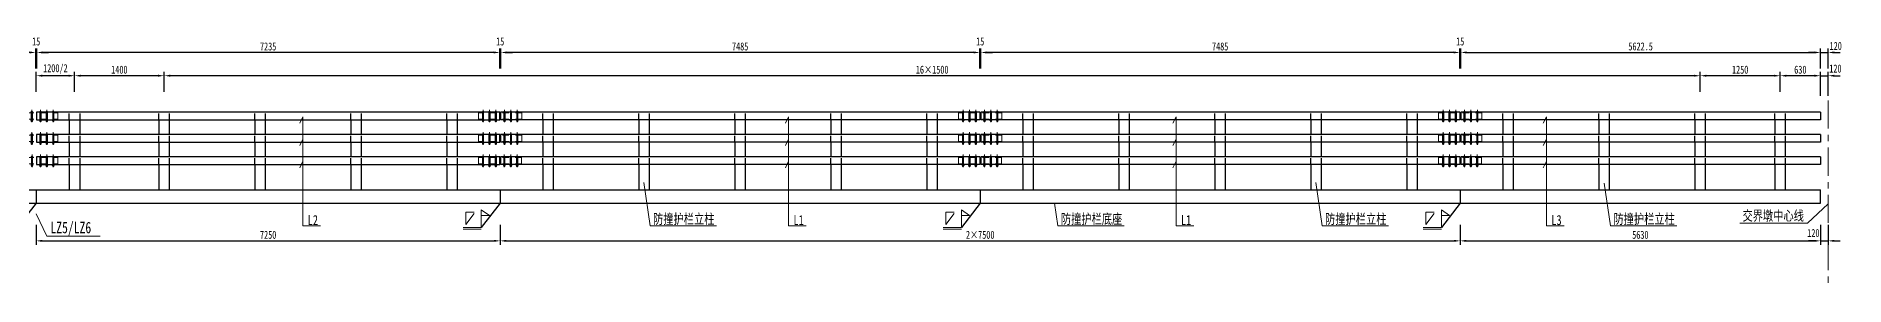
# Model space of a CAD drawing. Extents: x -904 to 1573, y -1003 to 20.
# Drawn here: x -727.24 to -698.98, y -803.05 to -799.15 of the extents above; entities that cross this region are included whole.
import ezdxf

# ---------------------------------------------------------------- set-up
doc = ezdxf.new("R2010")
doc.units = 0
doc.header["$LTSCALE"] = 5
for name, pattern in [('CENTER', [2, 1.25, -0.25, 0.25, -0.25]), ('CENTERX2', [4, 2.5, -0.5, 0.5, -0.5]), ('DASHED', [0.75, 0.5, -0.25]), ('DASHED2', [0.375, 0.25, -0.125])]:
    doc.linetypes.add(name, pattern=pattern)
doc.layers.get('0').update_dxf_attribs({"linetype": 'CONTINUOUS', "lineweight": 15})
doc.layers.get('DEFPOINTS').update_dxf_attribs({"color": 8, "linetype": 'CONTINUOUS'})
for name, color, linetype, lineweight in [('dashed', 4, 'DASHED2', 5), ('中心线', 2, 'CENTERX2', 13), ('尺寸及阴影线', 4, 'CONTINUOUS', 15), ('构造轮廓线', 3, 'CONTINUOUS', 25), ('标注', 4, 'CONTINUOUS', 15), ('点划线', 4, 'CENTER', 15), ('细实线', 7, 'CONTINUOUS', 15)]:
    doc.layers.add(name, color=color, linetype=linetype, lineweight=lineweight)
doc.styles.get("Standard").update_dxf_attribs({"font": '仿宋_GB2312.ttf', "width": 0.75})
doc.dimstyles.new('MSteel_1.0_1.0', dxfattribs={"dimtxt": 3, "dimasz": 1.2, "dimexe": 1, "dimexo": 1, "dimgap": 1, "dimtad": 3, "dimtoh": 1, "dimdec": 0, "dimzin": 0, "dimdsep": 46, "dimtxsty": 'Standard', "dimblk": 'ARCHTICK', "dimcen": 0.09, "dimclrd": 3, "dimclre": 3, "dimadec": 4, "dimazin": 0, "dimtfac": 1, "dimtdec": 0, "dimtofl": 0, "dimtmove": 0, "dimatfit": 3, "dimfxl": 1, "dimtolj": 1, "dimtzin": 0, "dimarcsym": 0})
doc.dimstyles.get("Standard").update_dxf_attribs({"dimscale": 0, "dimtxt": 2, "dimasz": 1.5, "dimexe": 1, "dimexo": 1, "dimgap": 0.5, "dimtad": 1, "dimdec": 1, "dimlfac": 100, "dimdsep": 46, "dimtxsty": 'Standard', "dimcen": 0, "dimclrd": 256, "dimclre": 256, "dimclrt": 256, "dimadec": 3, "dimazin": 2, "dimtfac": 1, "dimtdec": 1, "dimtmove": 2, "dimatfit": 3, "dimfxl": 3, "dimfxlon": 1, "dimtolj": 1, "dimtzin": 0, "dimarcsym": 0})

# ---------------------------------------------------------------- blocks, each defined once
blk = doc.blocks.new('横梁连接')
at = {"layer": 'dashed', "ltscale": 0.04}
for p, q in [((-900.238, -658.086), (-899.563, -658.086)), ((-900.238, -658.086), (-900.238, -658.186)), ((-899.563, -658.086), (-899.563, -658.186)), ((-900.238, -658.186), (-899.563, -658.186)), ((-900.238, -658.436), (-899.563, -658.436)), ((-900.238, -658.436), (-900.238, -658.536)), ((-899.563, -658.436), (-899.563, -658.536)), ((-900.238, -658.536), (-899.563, -658.536)), ((-900.235, -658.786), (-899.563, -658.786)), ((-900.235, -658.786), (-900.235, -658.886)), ((-900.235, -658.886), (-899.563, -658.886)), ((-899.563, -658.786), (-899.563, -658.886))]:
    blk.add_line(p, q, dxfattribs=at)
at = {"layer": 'dashed'}
for p, q in [((-900.153, -658.076), (-900.183, -658.076)), ((-900.177, -658.076), (-900.177, -658.225)), ((-900.159, -658.076), (-900.159, -658.225)), ((-900.053, -658.076), (-900.083, -658.076)), ((-900.077, -658.076), (-900.077, -658.225)), ((-900.059, -658.076), (-900.059, -658.225)), ((-899.953, -658.076), (-899.983, -658.076)), ((-899.977, -658.076), (-899.977, -658.225)), ((-899.959, -658.076), (-899.959, -658.225)), ((-899.848, -658.076), (-899.818, -658.076)), ((-899.842, -658.076), (-899.842, -658.225)), ((-899.824, -658.076), (-899.824, -658.225)), ((-899.748, -658.076), (-899.718, -658.076)), ((-899.742, -658.076), (-899.742, -658.225)), ((-899.724, -658.076), (-899.724, -658.225)), ((-899.648, -658.076), (-899.618, -658.076)), ((-899.642, -658.076), (-899.642, -658.225)), ((-899.624, -658.076), (-899.624, -658.225)), ((-900.153, -658.196), (-900.183, -658.196)), ((-900.183, -658.196), (-900.183, -658.208)), ((-900.183, -658.208), (-900.153, -658.208)), ((-900.153, -658.426), (-900.183, -658.426)), ((-900.177, -658.196), (-900.177, -658.208)), ((-900.177, -658.208), (-900.177, -658.225)), ((-900.159, -658.225), (-900.177, -658.225)), ((-900.177, -658.426), (-900.177, -658.575)), ((-900.159, -658.196), (-900.159, -658.208)), ((-900.159, -658.208), (-900.159, -658.225)), ((-900.159, -658.426), (-900.159, -658.575)), ((-900.153, -658.196), (-900.153, -658.208)), ((-900.053, -658.196), (-900.083, -658.196)), ((-900.083, -658.196), (-900.083, -658.208)), ((-900.083, -658.208), (-900.053, -658.208)), ((-900.053, -658.426), (-900.083, -658.426)), ((-900.077, -658.196), (-900.077, -658.208)), ((-900.077, -658.208), (-900.077, -658.225)), ((-900.059, -658.225), (-900.077, -658.225)), ((-900.077, -658.426), (-900.077, -658.575)), ((-900.059, -658.196), (-900.059, -658.208)), ((-900.059, -658.208), (-900.059, -658.225)), ((-900.059, -658.426), (-900.059, -658.575)), ((-900.053, -658.196), (-900.053, -658.208)), ((-899.953, -658.196), (-899.983, -658.196)), ((-899.983, -658.196), (-899.983, -658.208)), ((-899.983, -658.208), (-899.953, -658.208)), ((-899.953, -658.426), (-899.983, -658.426)), ((-899.977, -658.196), (-899.977, -658.208)), ((-899.977, -658.208), (-899.977, -658.225)), ((-899.959, -658.225), (-899.977, -658.225)), ((-899.977, -658.426), (-899.977, -658.575)), ((-899.959, -658.196), (-899.959, -658.208)), ((-899.959, -658.208), (-899.959, -658.225)), ((-899.959, -658.426), (-899.959, -658.575)), ((-899.953, -658.196), (-899.953, -658.208)), ((-899.848, -658.196), (-899.818, -658.196)), ((-899.848, -658.196), (-899.848, -658.208)), ((-899.818, -658.208), (-899.848, -658.208)), ((-899.848, -658.426), (-899.818, -658.426)), ((-899.842, -658.196), (-899.842, -658.208)), ((-899.842, -658.208), (-899.842, -658.225)), ((-899.842, -658.225), (-899.824, -658.225)), ((-899.842, -658.426), (-899.842, -658.575)), ((-899.824, -658.196), (-899.824, -658.208)), ((-899.824, -658.208), (-899.824, -658.225)), ((-899.824, -658.426), (-899.824, -658.575)), ((-899.818, -658.196), (-899.818, -658.208)), ((-899.748, -658.196), (-899.718, -658.196)), ((-899.748, -658.196), (-899.748, -658.208)), ((-899.718, -658.208), (-899.748, -658.208)), ((-899.748, -658.426), (-899.718, -658.426)), ((-899.742, -658.196), (-899.742, -658.208)), ((-899.742, -658.208), (-899.742, -658.225)), ((-899.742, -658.225), (-899.724, -658.225)), ((-899.742, -658.426), (-899.742, -658.575)), ((-899.724, -658.196), (-899.724, -658.208)), ((-899.724, -658.208), (-899.724, -658.225)), ((-899.724, -658.426), (-899.724, -658.575)), ((-899.718, -658.196), (-899.718, -658.208)), ((-899.648, -658.196), (-899.618, -658.196)), ((-899.648, -658.196), (-899.648, -658.208)), ((-899.618, -658.208), (-899.648, -658.208)), ((-899.648, -658.426), (-899.618, -658.426)), ((-899.642, -658.196), (-899.642, -658.208)), ((-899.642, -658.208), (-899.642, -658.225)), ((-899.642, -658.225), (-899.624, -658.225)), ((-899.642, -658.426), (-899.642, -658.575)), ((-899.624, -658.196), (-899.624, -658.208)), ((-899.624, -658.208), (-899.624, -658.225)), ((-899.624, -658.426), (-899.624, -658.575)), ((-899.618, -658.196), (-899.618, -658.208)), ((-900.153, -658.546), (-900.183, -658.546)), ((-900.183, -658.546), (-900.183, -658.558)), ((-900.183, -658.558), (-900.153, -658.558)), ((-900.177, -658.546), (-900.177, -658.558)), ((-900.177, -658.558), (-900.177, -658.575)), ((-900.159, -658.575), (-900.177, -658.575)), ((-900.159, -658.546), (-900.159, -658.558)), ((-900.159, -658.558), (-900.159, -658.575)), ((-900.153, -658.546), (-900.153, -658.558)), ((-900.053, -658.546), (-900.083, -658.546)), ((-900.083, -658.546), (-900.083, -658.558)), ((-900.083, -658.558), (-900.053, -658.558)), ((-900.077, -658.546), (-900.077, -658.558)), ((-900.077, -658.558), (-900.077, -658.575)), ((-900.059, -658.575), (-900.077, -658.575)), ((-900.059, -658.546), (-900.059, -658.558)), ((-900.059, -658.558), (-900.059, -658.575)), ((-900.053, -658.546), (-900.053, -658.558)), ((-899.953, -658.546), (-899.983, -658.546)), ((-899.983, -658.546), (-899.983, -658.558)), ((-899.983, -658.558), (-899.953, -658.558)), ((-899.977, -658.546), (-899.977, -658.558)), ((-899.977, -658.558), (-899.977, -658.575)), ((-899.959, -658.575), (-899.977, -658.575)), ((-899.959, -658.546), (-899.959, -658.558)), ((-899.959, -658.558), (-899.959, -658.575)), ((-899.953, -658.546), (-899.953, -658.558)), ((-899.848, -658.546), (-899.818, -658.546)), ((-899.848, -658.546), (-899.848, -658.558)), ((-899.818, -658.558), (-899.848, -658.558)), ((-899.842, -658.546), (-899.842, -658.558)), ((-899.842, -658.558), (-899.842, -658.575)), ((-899.842, -658.575), (-899.824, -658.575)), ((-899.824, -658.546), (-899.824, -658.558)), ((-899.824, -658.558), (-899.824, -658.575)), ((-899.818, -658.546), (-899.818, -658.558)), ((-899.748, -658.546), (-899.718, -658.546)), ((-899.748, -658.546), (-899.748, -658.558)), ((-899.718, -658.558), (-899.748, -658.558)), ((-899.742, -658.546), (-899.742, -658.558)), ((-899.742, -658.558), (-899.742, -658.575)), ((-899.742, -658.575), (-899.724, -658.575)), ((-899.724, -658.546), (-899.724, -658.558)), ((-899.724, -658.558), (-899.724, -658.575)), ((-899.718, -658.546), (-899.718, -658.558)), ((-899.648, -658.546), (-899.618, -658.546)), ((-899.648, -658.546), (-899.648, -658.558)), ((-899.618, -658.558), (-899.648, -658.558)), ((-899.642, -658.546), (-899.642, -658.558)), ((-899.642, -658.558), (-899.642, -658.575)), ((-899.642, -658.575), (-899.624, -658.575)), ((-899.624, -658.546), (-899.624, -658.558)), ((-899.624, -658.558), (-899.624, -658.575)), ((-899.618, -658.546), (-899.618, -658.558)), ((-900.15, -658.776), (-900.18, -658.776)), ((-900.15, -658.896), (-900.18, -658.896)), ((-900.18, -658.896), (-900.18, -658.908)), ((-900.18, -658.908), (-900.15, -658.908)), ((-900.175, -658.776), (-900.175, -658.925)), ((-900.175, -658.896), (-900.175, -658.908)), ((-900.175, -658.908), (-900.175, -658.925)), ((-900.157, -658.925), (-900.175, -658.925)), ((-900.157, -658.776), (-900.157, -658.925)), ((-900.157, -658.896), (-900.157, -658.908)), ((-900.157, -658.908), (-900.157, -658.925)), ((-900.15, -658.896), (-900.15, -658.908)), ((-900.05, -658.776), (-900.08, -658.776)), ((-900.05, -658.896), (-900.08, -658.896)), ((-900.08, -658.896), (-900.08, -658.908)), ((-900.08, -658.908), (-900.05, -658.908)), ((-900.075, -658.776), (-900.075, -658.925)), ((-900.075, -658.896), (-900.075, -658.908)), ((-900.075, -658.908), (-900.075, -658.925)), ((-900.057, -658.925), (-900.075, -658.925)), ((-900.057, -658.776), (-900.057, -658.925)), ((-900.057, -658.896), (-900.057, -658.908)), ((-900.057, -658.908), (-900.057, -658.925)), ((-900.05, -658.896), (-900.05, -658.908)), ((-899.95, -658.776), (-899.98, -658.776)), ((-899.95, -658.896), (-899.98, -658.896)), ((-899.98, -658.896), (-899.98, -658.908)), ((-899.98, -658.908), (-899.95, -658.908)), ((-899.975, -658.776), (-899.975, -658.925)), ((-899.975, -658.896), (-899.975, -658.908)), ((-899.975, -658.908), (-899.975, -658.925)), ((-899.957, -658.925), (-899.975, -658.925)), ((-899.957, -658.776), (-899.957, -658.925)), ((-899.957, -658.896), (-899.957, -658.908)), ((-899.957, -658.908), (-899.957, -658.925)), ((-899.95, -658.896), (-899.95, -658.908)), ((-899.848, -658.776), (-899.818, -658.776)), ((-899.848, -658.896), (-899.818, -658.896)), ((-899.848, -658.896), (-899.848, -658.908)), ((-899.818, -658.908), (-899.848, -658.908)), ((-899.842, -658.776), (-899.842, -658.925)), ((-899.842, -658.896), (-899.842, -658.908)), ((-899.842, -658.908), (-899.842, -658.925)), ((-899.842, -658.925), (-899.824, -658.925)), ((-899.824, -658.776), (-899.824, -658.925)), ((-899.824, -658.896), (-899.824, -658.908)), ((-899.824, -658.908), (-899.824, -658.925)), ((-899.818, -658.896), (-899.818, -658.908)), ((-899.748, -658.776), (-899.718, -658.776)), ((-899.748, -658.896), (-899.718, -658.896)), ((-899.748, -658.896), (-899.748, -658.908)), ((-899.718, -658.908), (-899.748, -658.908)), ((-899.742, -658.776), (-899.742, -658.925)), ((-899.742, -658.896), (-899.742, -658.908)), ((-899.742, -658.908), (-899.742, -658.925)), ((-899.742, -658.925), (-899.724, -658.925)), ((-899.724, -658.776), (-899.724, -658.925)), ((-899.724, -658.896), (-899.724, -658.908)), ((-899.724, -658.908), (-899.724, -658.925)), ((-899.718, -658.896), (-899.718, -658.908)), ((-899.648, -658.776), (-899.618, -658.776)), ((-899.648, -658.896), (-899.618, -658.896)), ((-899.648, -658.896), (-899.648, -658.908)), ((-899.618, -658.908), (-899.648, -658.908)), ((-899.642, -658.776), (-899.642, -658.925)), ((-899.642, -658.896), (-899.642, -658.908)), ((-899.642, -658.908), (-899.642, -658.925)), ((-899.642, -658.925), (-899.624, -658.925)), ((-899.624, -658.776), (-899.624, -658.925)), ((-899.624, -658.896), (-899.624, -658.908)), ((-899.624, -658.908), (-899.624, -658.925)), ((-899.618, -658.896), (-899.618, -658.908))]:
    blk.add_line(p, q, dxfattribs=at)
for centre in [(-900.168, -658.081), (-900.068, -658.081), (-899.968, -658.081), (-899.833, -658.081), (-899.733, -658.081), (-899.633, -658.081), (-900.168, -658.431), (-900.068, -658.431), (-899.968, -658.431), (-899.833, -658.431), (-899.733, -658.431), (-899.633, -658.431), (-900.165, -658.781), (-900.065, -658.781), (-899.965, -658.781), (-899.833, -658.781), (-899.733, -658.781), (-899.633, -658.781)]:
    blk.add_arc(centre, 0.0156, 16.8591, 163.1409, dxfattribs=at)
at = {"layer": '中心线', "ltscale": 40}
for p, q in [((-900.168, -658.04), (-900.168, -658.236)), ((-900.068, -658.04), (-900.068, -658.236)), ((-899.968, -658.04), (-899.968, -658.236)), ((-899.833, -658.04), (-899.833, -658.236)), ((-899.733, -658.04), (-899.733, -658.236)), ((-899.633, -658.04), (-899.633, -658.236)), ((-900.168, -658.39), (-900.168, -658.586)), ((-900.068, -658.39), (-900.068, -658.586)), ((-899.968, -658.39), (-899.968, -658.586)), ((-899.833, -658.39), (-899.833, -658.586)), ((-899.733, -658.39), (-899.733, -658.586)), ((-899.633, -658.39), (-899.633, -658.586)), ((-900.165, -658.74), (-900.165, -658.936)), ((-900.065, -658.74), (-900.065, -658.936)), ((-899.965, -658.74), (-899.965, -658.936)), ((-899.833, -658.74), (-899.833, -658.936)), ((-899.733, -658.74), (-899.733, -658.936)), ((-899.633, -658.74), (-899.633, -658.936))]:
    blk.add_line(p, q, dxfattribs=at)
blk = doc.blocks.new('*D81')
at = {"layer": 'DEFPOINTS', "color": 0, "transparency": 16777216}
for p in [(-727.23, -799.407), (-727.245, -800.338), (-727.23, -800.338)]:
    blk.add_point(p, dxfattribs=at)
at = {"layer": '尺寸及阴影线', "lineweight": -2, "transparency": 16777216}
for p, q in [((-727.339, -799.407), (-727.433, -799.407)), ((-727.245, -799.657), (-727.245, -799.344)), ((-727.245, -799.407), (-727.23, -799.407)), ((-727.23, -799.657), (-727.23, -799.344)), ((-727.136, -799.407), (-727.043, -799.407))]:
    blk.add_line(p, q, dxfattribs=at)
at = {"layer": '尺寸及阴影线', "transparency": 16777216}
for points in [[(-727.339, -799.391), (-727.339, -799.422), (-727.245, -799.407)], [(-727.136, -799.391), (-727.136, -799.422), (-727.23, -799.407)]]:
    blk.add_solid(points, dxfattribs=at)
at = {"layer": '尺寸及阴影线', "transparency": 16777216, "insert": (-727.238, -799.235), "char_height": 0.125, "attachment_point": 5}
blk.add_mtext('\\A1;15', dxfattribs=at)
blk = doc.blocks.new('jujhtkuki')
at = {"layer": '构造轮廓线', "linetype": 'DASHED', "ltscale": 0.01}
for p, q in [((-909.516, -658.064), (-909.516, -657.944)), ((-909.346, -658.064), (-909.346, -657.944)), ((-909.516, -658.414), (-909.516, -658.294)), ((-909.346, -658.414), (-909.346, -658.294)), ((-909.516, -658.764), (-909.516, -658.644)), ((-909.346, -658.764), (-909.346, -658.644))]:
    blk.add_line(p, q, dxfattribs=at)
at = {"layer": '构造轮廓线'}
for points in [[(-909.516, -657.944), (-909.346, -657.944)], [(-909.516, -658.294), (-909.516, -658.064)], [(-909.346, -658.064), (-909.346, -658.294)], [(-909.516, -658.644), (-909.516, -658.414)], [(-909.346, -658.414), (-909.346, -658.644)], [(-909.346, -658.764), (-909.346, -659.157), (-909.516, -659.157), (-909.516, -658.764)]]:
    blk.add_lwpolyline(points, dxfattribs=at)
blk = doc.blocks.new('L3 5.6225')
at = {"layer": '构造轮廓线'}
for p, q in [((-5.3725, 0.06), (0.25, 0.06)), ((-5.3725, 0.06), (-5.3725, -0.06)), ((0.25, 0.06), (0.25, -0.06)), ((-5.3725, -0.06), (0.25, -0.06))]:
    blk.add_line(p, q, dxfattribs=at)
blk = doc.blocks.new('HL7')
at = {"layer": '构造轮廓线'}
for p, q in [((-899.9, -658.776), (-892.415, -658.776)), ((-899.9, -658.776), (-899.9, -658.896)), ((-899.9, -658.896), (-892.415, -658.896)), ((-892.415, -658.776), (-892.415, -658.896))]:
    blk.add_line(p, q, dxfattribs=at)
blk = doc.blocks.new('L1 7.485')
at = {"layer": '标注', "color": 0}
blk.add_blockref('HL7', (899.9, 658.836), dxfattribs=at)
blk = doc.blocks.new('*D88')
at = {"layer": 'DEFPOINTS', "color": 0, "transparency": 16777216}
for p in [(-699.238, -799.77), (-699.358, -800.338), (-699.238, -800.338)]:
    blk.add_point(p, dxfattribs=at)
at = {"layer": '尺寸及阴影线', "lineweight": -2, "transparency": 16777216}
for p, q in [((-699.358, -800.082), (-699.358, -799.707)), ((-699.238, -800.082), (-699.238, -799.707)), ((-699.452, -799.77), (-699.545, -799.77)), ((-699.358, -799.77), (-699.238, -799.77)), ((-699.144, -799.77), (-699.05, -799.77))]:
    blk.add_line(p, q, dxfattribs=at)
at = {"layer": '尺寸及阴影线', "transparency": 16777216}
for points in [[(-699.452, -799.754), (-699.452, -799.785), (-699.358, -799.77)], [(-699.144, -799.754), (-699.144, -799.785), (-699.238, -799.77)]]:
    blk.add_solid(points, dxfattribs=at)
at = {"layer": '尺寸及阴影线', "transparency": 16777216, "insert": (-699.125, -799.659), "char_height": 0.125, "attachment_point": 5}
blk.add_mtext('\\A1;120', dxfattribs=at)
blk = doc.blocks.new('*D93')
at = {"layer": 'DEFPOINTS', "color": 0, "transparency": 16777216}
for p in [(-699.988, -799.77), (-699.988, -800.338), (-699.358, -800.338)]:
    blk.add_point(p, dxfattribs=at)
at = {"layer": '尺寸及阴影线', "lineweight": -2, "transparency": 16777216}
for p, q in [((-699.988, -800.02), (-699.988, -799.707)), ((-699.358, -800.02), (-699.358, -799.707)), ((-699.452, -799.77), (-699.894, -799.77))]:
    blk.add_line(p, q, dxfattribs=at)
at = {"layer": '尺寸及阴影线', "transparency": 16777216}
for points in [[(-699.894, -799.754), (-699.894, -799.785), (-699.988, -799.77)], [(-699.452, -799.754), (-699.452, -799.785), (-699.358, -799.77)]]:
    blk.add_solid(points, dxfattribs=at)
at = {"layer": '尺寸及阴影线', "transparency": 16777216, "insert": (-699.673, -799.676), "char_height": 0.125, "attachment_point": 5}
blk.add_mtext('\\A1;630', dxfattribs=at)
blk = doc.blocks.new('*D94')
at = {"layer": 'DEFPOINTS', "color": 0, "transparency": 16777216}
for p in [(-725.238, -799.77), (-725.238, -800.338), (-701.238, -800.338)]:
    blk.add_point(p, dxfattribs=at)
at = {"layer": '尺寸及阴影线', "lineweight": -2, "transparency": 16777216}
for p, q in [((-725.238, -800.02), (-725.238, -799.707)), ((-701.238, -800.02), (-701.238, -799.707)), ((-701.332, -799.77), (-725.144, -799.77))]:
    blk.add_line(p, q, dxfattribs=at)
at = {"layer": '尺寸及阴影线', "transparency": 16777216}
for points in [[(-725.144, -799.754), (-725.144, -799.785), (-725.238, -799.77)], [(-701.332, -799.754), (-701.332, -799.785), (-701.238, -799.77)]]:
    blk.add_solid(points, dxfattribs=at)
at = {"layer": '尺寸及阴影线', "transparency": 16777216, "insert": (-713.238, -799.676), "char_height": 0.125, "attachment_point": 5}
blk.add_mtext('\\A1;16×1500', dxfattribs=at)
blk = doc.blocks.new('*D95')
at = {"layer": 'DEFPOINTS', "color": 0, "transparency": 16777216}
for p in [(-726.638, -799.77), (-726.638, -800.338), (-725.238, -800.338)]:
    blk.add_point(p, dxfattribs=at)
at = {"layer": '尺寸及阴影线', "lineweight": -2, "transparency": 16777216}
for p, q in [((-726.638, -800.02), (-726.638, -799.707)), ((-725.238, -800.02), (-725.238, -799.707)), ((-725.332, -799.77), (-726.544, -799.77))]:
    blk.add_line(p, q, dxfattribs=at)
at = {"layer": '尺寸及阴影线', "transparency": 16777216}
for points in [[(-726.544, -799.754), (-726.544, -799.785), (-726.638, -799.77)], [(-725.332, -799.754), (-725.332, -799.785), (-725.238, -799.77)]]:
    blk.add_solid(points, dxfattribs=at)
at = {"layer": '尺寸及阴影线', "transparency": 16777216, "insert": (-725.938, -799.676), "char_height": 0.125, "attachment_point": 5}
blk.add_mtext('\\A1;1400', dxfattribs=at)
blk = doc.blocks.new('*D89')
at = {"layer": 'DEFPOINTS', "color": 0, "transparency": 16777216}
for p in [(-727.238, -799.77), (-727.238, -800.338), (-726.638, -800.338)]:
    blk.add_point(p, dxfattribs=at)
at = {"layer": '尺寸及阴影线', "lineweight": -2, "transparency": 16777216}
for p, q in [((-727.238, -800.02), (-727.238, -799.707)), ((-726.638, -800.02), (-726.638, -799.707)), ((-726.732, -799.77), (-727.144, -799.77))]:
    blk.add_line(p, q, dxfattribs=at)
at = {"layer": '尺寸及阴影线', "transparency": 16777216}
for points in [[(-727.144, -799.754), (-727.144, -799.785), (-727.238, -799.77)], [(-726.732, -799.754), (-726.732, -799.785), (-726.638, -799.77)]]:
    blk.add_solid(points, dxfattribs=at)
at = {"layer": '尺寸及阴影线', "transparency": 16777216, "insert": (-726.938, -799.667), "char_height": 0.125, "attachment_point": 5}
blk.add_mtext('\\A1;1200/2', dxfattribs=at)
blk = doc.blocks.new('*D90')
at = {"layer": 'DEFPOINTS', "color": 0, "transparency": 16777216}
for p in [(-712.48, -799.407), (-712.48, -800.338), (-704.995, -800.338)]:
    blk.add_point(p, dxfattribs=at)
at = {"layer": '尺寸及阴影线', "lineweight": -2, "transparency": 16777216}
for p, q in [((-712.48, -799.657), (-712.48, -799.344)), ((-705.089, -799.407), (-712.386, -799.407)), ((-704.995, -799.657), (-704.995, -799.344))]:
    blk.add_line(p, q, dxfattribs=at)
at = {"layer": '尺寸及阴影线', "transparency": 16777216}
for points in [[(-712.386, -799.391), (-712.386, -799.422), (-712.48, -799.407)], [(-705.089, -799.391), (-705.089, -799.422), (-704.995, -799.407)]]:
    blk.add_solid(points, dxfattribs=at)
at = {"layer": '尺寸及阴影线', "transparency": 16777216, "insert": (-708.738, -799.313), "char_height": 0.125, "attachment_point": 5}
blk.add_mtext('\\A1;7485', dxfattribs=at)
blk = doc.blocks.new('*D96')
at = {"layer": 'DEFPOINTS', "color": 0, "transparency": 16777216}
for p in [(-712.495, -799.407), (-712.495, -800.338), (-712.48, -800.338)]:
    blk.add_point(p, dxfattribs=at)
at = {"layer": '尺寸及阴影线', "lineweight": -2, "transparency": 16777216}
for p, q in [((-712.589, -799.407), (-712.683, -799.407)), ((-712.495, -799.657), (-712.495, -799.344)), ((-712.48, -799.407), (-712.495, -799.407)), ((-712.48, -799.657), (-712.48, -799.344)), ((-712.386, -799.407), (-712.293, -799.407))]:
    blk.add_line(p, q, dxfattribs=at)
at = {"layer": '尺寸及阴影线', "transparency": 16777216}
for points in [[(-712.589, -799.391), (-712.589, -799.422), (-712.495, -799.407)], [(-712.386, -799.391), (-712.386, -799.422), (-712.48, -799.407)]]:
    blk.add_solid(points, dxfattribs=at)
at = {"layer": '尺寸及阴影线', "transparency": 16777216, "insert": (-712.488, -799.235), "char_height": 0.125, "attachment_point": 5}
blk.add_mtext('\\A1;15', dxfattribs=at)
blk = doc.blocks.new('*D91')
at = {"layer": 'DEFPOINTS', "color": 0, "transparency": 16777216}
for p in [(-719.98, -799.407), (-719.98, -800.338), (-712.495, -800.338)]:
    blk.add_point(p, dxfattribs=at)
at = {"layer": '尺寸及阴影线', "lineweight": -2, "transparency": 16777216}
for p, q in [((-719.98, -799.657), (-719.98, -799.344)), ((-712.589, -799.407), (-719.886, -799.407)), ((-712.495, -799.657), (-712.495, -799.344))]:
    blk.add_line(p, q, dxfattribs=at)
at = {"layer": '尺寸及阴影线', "transparency": 16777216}
for points in [[(-719.886, -799.391), (-719.886, -799.422), (-719.98, -799.407)], [(-712.589, -799.391), (-712.589, -799.422), (-712.495, -799.407)]]:
    blk.add_solid(points, dxfattribs=at)
at = {"layer": '尺寸及阴影线', "transparency": 16777216, "insert": (-716.238, -799.313), "char_height": 0.125, "attachment_point": 5}
blk.add_mtext('\\A1;7485', dxfattribs=at)
blk = doc.blocks.new('*D92')
at = {"layer": 'DEFPOINTS', "color": 0, "transparency": 16777216}
for p in [(-719.995, -799.407), (-719.995, -800.338), (-719.98, -800.338)]:
    blk.add_point(p, dxfattribs=at)
at = {"layer": '尺寸及阴影线', "lineweight": -2, "transparency": 16777216}
for p, q in [((-720.089, -799.407), (-720.183, -799.407)), ((-719.995, -799.657), (-719.995, -799.344)), ((-719.98, -799.407), (-719.995, -799.407)), ((-719.98, -799.657), (-719.98, -799.344)), ((-719.886, -799.407), (-719.793, -799.407))]:
    blk.add_line(p, q, dxfattribs=at)
at = {"layer": '尺寸及阴影线', "transparency": 16777216}
for points in [[(-720.089, -799.391), (-720.089, -799.422), (-719.995, -799.407)], [(-719.886, -799.391), (-719.886, -799.422), (-719.98, -799.407)]]:
    blk.add_solid(points, dxfattribs=at)
at = {"layer": '尺寸及阴影线', "transparency": 16777216, "insert": (-719.988, -799.235), "char_height": 0.125, "attachment_point": 5}
blk.add_mtext('\\A1;15', dxfattribs=at)
blk = doc.blocks.new('*D112')
at = {"layer": 'DEFPOINTS', "color": 0, "transparency": 16777216}
for p in [(-704.98, -799.407), (-704.995, -800.338), (-704.98, -800.338)]:
    blk.add_point(p, dxfattribs=at)
at = {"layer": '尺寸及阴影线', "lineweight": -2, "transparency": 16777216}
for p, q in [((-705.089, -799.407), (-705.183, -799.407)), ((-704.995, -799.657), (-704.995, -799.344)), ((-704.995, -799.407), (-704.98, -799.407)), ((-704.98, -799.657), (-704.98, -799.344)), ((-704.887, -799.407), (-704.793, -799.407))]:
    blk.add_line(p, q, dxfattribs=at)
at = {"layer": '尺寸及阴影线', "transparency": 16777216}
for points in [[(-705.089, -799.391), (-705.089, -799.422), (-704.995, -799.407)], [(-704.887, -799.391), (-704.887, -799.422), (-704.98, -799.407)]]:
    blk.add_solid(points, dxfattribs=at)
at = {"layer": '尺寸及阴影线', "transparency": 16777216, "insert": (-704.988, -799.235), "char_height": 0.125, "attachment_point": 5}
blk.add_mtext('\\A1;15', dxfattribs=at)
blk = doc.blocks.new('*D113')
at = {"layer": 'DEFPOINTS', "color": 0, "transparency": 16777216}
for p in [(-699.358, -799.407), (-704.98, -800.338), (-699.358, -800.338)]:
    blk.add_point(p, dxfattribs=at)
at = {"layer": '尺寸及阴影线', "lineweight": -2, "transparency": 16777216}
for p, q in [((-704.98, -799.657), (-704.98, -799.344)), ((-704.887, -799.407), (-699.452, -799.407)), ((-699.358, -799.657), (-699.358, -799.344))]:
    blk.add_line(p, q, dxfattribs=at)
at = {"layer": '尺寸及阴影线', "transparency": 16777216}
for points in [[(-704.887, -799.391), (-704.887, -799.422), (-704.98, -799.407)], [(-699.452, -799.391), (-699.452, -799.422), (-699.358, -799.407)]]:
    blk.add_solid(points, dxfattribs=at)
at = {"layer": '尺寸及阴影线', "transparency": 16777216, "insert": (-702.169, -799.313), "char_height": 0.125, "attachment_point": 5}
blk.add_mtext('\\A1;5622.5', dxfattribs=at)
blk = doc.blocks.new('*D114')
at = {"layer": 'DEFPOINTS', "color": 0, "transparency": 16777216}
for p in [(-699.238, -799.407), (-699.358, -800.338), (-699.238, -800.338)]:
    blk.add_point(p, dxfattribs=at)
at = {"layer": '尺寸及阴影线', "lineweight": -2, "transparency": 16777216}
for p, q in [((-699.452, -799.407), (-699.545, -799.407)), ((-699.358, -799.657), (-699.358, -799.344)), ((-699.358, -799.407), (-699.238, -799.407)), ((-699.238, -799.657), (-699.238, -799.344)), ((-699.144, -799.407), (-699.05, -799.407))]:
    blk.add_line(p, q, dxfattribs=at)
at = {"layer": '尺寸及阴影线', "transparency": 16777216}
for points in [[(-699.452, -799.391), (-699.452, -799.422), (-699.358, -799.407)], [(-699.144, -799.391), (-699.144, -799.422), (-699.238, -799.407)]]:
    blk.add_solid(points, dxfattribs=at)
at = {"layer": '尺寸及阴影线', "transparency": 16777216, "insert": (-699.12, -799.305), "char_height": 0.125, "attachment_point": 5}
blk.add_mtext('\\A1;120', dxfattribs=at)
blk = doc.blocks.new('L2 7.235')
at = {"layer": '构造轮廓线'}
for p, q in [((0, 0.06), (0, -0.06)), ((7.235, 0.06), (0, 0.06)), ((7.235, -0.06), (7.235, 0.06)), ((0, -0.06), (7.235, -0.06))]:
    blk.add_line(p, q, dxfattribs=at)
blk = doc.blocks.new('*D116')
at = {"layer": 'DEFPOINTS', "color": 0, "transparency": 16777216}
for p in [(-727.23, -799.407), (-727.23, -800.338), (-719.995, -800.338)]:
    blk.add_point(p, dxfattribs=at)
at = {"layer": '尺寸及阴影线', "lineweight": -2, "transparency": 16777216}
for p, q in [((-727.23, -799.657), (-727.23, -799.344)), ((-720.089, -799.407), (-727.136, -799.407)), ((-719.995, -799.657), (-719.995, -799.344))]:
    blk.add_line(p, q, dxfattribs=at)
at = {"layer": '尺寸及阴影线', "transparency": 16777216}
for points in [[(-727.136, -799.391), (-727.136, -799.422), (-727.23, -799.407)], [(-720.089, -799.391), (-720.089, -799.422), (-719.995, -799.407)]]:
    blk.add_solid(points, dxfattribs=at)
at = {"layer": '尺寸及阴影线', "transparency": 16777216, "insert": (-723.613, -799.313), "char_height": 0.125, "attachment_point": 5}
blk.add_mtext('\\A1;7235', dxfattribs=at)
blk = doc.blocks.new('_ArchTick')
at = {"color": 0, "linetype": 'ByBlock', "const_width": 0.15}
blk.add_lwpolyline([(-0.5, -0.5), (0.5, 0.5)], dxfattribs=at)
blk = doc.blocks.new('*D125')
at = {"layer": 'DEFPOINTS', "color": 0, "transparency": 16777216}
for p in [(-701.238, -799.77), (-701.238, -800.338), (-699.988, -800.338)]:
    blk.add_point(p, dxfattribs=at)
at = {"layer": '尺寸及阴影线', "lineweight": -2, "transparency": 16777216}
for p, q in [((-701.238, -800.02), (-701.238, -799.707)), ((-699.988, -800.02), (-699.988, -799.707)), ((-700.082, -799.77), (-701.144, -799.77))]:
    blk.add_line(p, q, dxfattribs=at)
at = {"layer": '尺寸及阴影线', "transparency": 16777216}
for points in [[(-701.144, -799.754), (-701.144, -799.785), (-701.238, -799.77)], [(-700.082, -799.754), (-700.082, -799.785), (-699.988, -799.77)]]:
    blk.add_solid(points, dxfattribs=at)
at = {"layer": '尺寸及阴影线', "transparency": 16777216, "insert": (-700.613, -799.676), "char_height": 0.125, "attachment_point": 5}
blk.add_mtext('\\A1;1250', dxfattribs=at)
blk = doc.blocks.new('yr5jhyuyk')
at = {"layer": '细实线'}
for p, q in [((-899.905, -658.15), (-899.955, -658.25)), ((-899.905, -658.499), (-899.955, -658.598)), ((-899.905, -658.844), (-899.955, -658.944))]:
    blk.add_line(p, q, dxfattribs=at)
blk = doc.blocks.new('*D142')
at = {"layer": 'DEFPOINTS', "color": 0, "transparency": 16777216}
for p in [(-727.238, -801.656), (-719.988, -801.656), (-719.988, -802.348)]:
    blk.add_point(p, dxfattribs=at)
at = {"layer": '尺寸及阴影线', "lineweight": -2, "transparency": 16777216}
for p, q in [((-727.238, -802.098), (-727.238, -802.41)), ((-719.988, -802.098), (-719.988, -802.41)), ((-727.144, -802.348), (-720.082, -802.348))]:
    blk.add_line(p, q, dxfattribs=at)
at = {"layer": '尺寸及阴影线', "transparency": 16777216}
for points in [[(-727.144, -802.332), (-727.144, -802.363), (-727.238, -802.348)], [(-720.082, -802.332), (-720.082, -802.363), (-719.988, -802.348)]]:
    blk.add_solid(points, dxfattribs=at)
at = {"layer": '尺寸及阴影线', "transparency": 16777216, "insert": (-723.613, -802.254), "char_height": 0.125, "attachment_point": 5}
blk.add_mtext('\\A1;7250', dxfattribs=at)
blk = doc.blocks.new('*D143')
at = {"layer": 'DEFPOINTS', "color": 0, "transparency": 16777216}
for p in [(-719.988, -801.551), (-704.988, -801.656), (-704.988, -802.348)]:
    blk.add_point(p, dxfattribs=at)
at = {"layer": '尺寸及阴影线', "lineweight": -2, "transparency": 16777216}
for p, q in [((-719.988, -802.098), (-719.988, -802.41)), ((-704.988, -802.098), (-704.988, -802.41)), ((-719.894, -802.348), (-705.082, -802.348))]:
    blk.add_line(p, q, dxfattribs=at)
at = {"layer": '尺寸及阴影线', "transparency": 16777216}
for points in [[(-719.894, -802.332), (-719.894, -802.363), (-719.988, -802.348)], [(-705.082, -802.332), (-705.082, -802.363), (-704.988, -802.348)]]:
    blk.add_solid(points, dxfattribs=at)
at = {"layer": '尺寸及阴影线', "transparency": 16777216, "insert": (-712.488, -802.254), "char_height": 0.125, "attachment_point": 5}
blk.add_mtext('\\A1;2×7500', dxfattribs=at)
blk = doc.blocks.new('*D144')
at = {"layer": 'DEFPOINTS', "color": 0, "transparency": 16777216}
for p in [(-704.988, -801.656), (-699.358, -801.656), (-699.358, -802.348)]:
    blk.add_point(p, dxfattribs=at)
at = {"layer": '尺寸及阴影线', "lineweight": -2, "transparency": 16777216}
for p, q in [((-704.988, -802.098), (-704.988, -802.41)), ((-699.358, -802.098), (-699.358, -802.41)), ((-704.894, -802.348), (-699.452, -802.348))]:
    blk.add_line(p, q, dxfattribs=at)
at = {"layer": '尺寸及阴影线', "transparency": 16777216}
for points in [[(-704.894, -802.332), (-704.894, -802.363), (-704.988, -802.348)], [(-699.452, -802.332), (-699.452, -802.363), (-699.358, -802.348)]]:
    blk.add_solid(points, dxfattribs=at)
at = {"layer": '尺寸及阴影线', "transparency": 16777216, "insert": (-702.173, -802.254), "char_height": 0.125, "attachment_point": 5}
blk.add_mtext('\\A1;5630', dxfattribs=at)
blk = doc.blocks.new('*D145')
at = {"layer": 'DEFPOINTS', "color": 0, "transparency": 16777216}
for p in [(-699.358, -801.761), (-699.238, -801.769), (-699.238, -802.348)]:
    blk.add_point(p, dxfattribs=at)
at = {"layer": '尺寸及阴影线', "lineweight": -2, "transparency": 16777216}
for p, q in [((-699.358, -802.098), (-699.358, -802.41)), ((-699.238, -802.098), (-699.238, -802.41)), ((-699.452, -802.348), (-699.545, -802.348)), ((-699.358, -802.348), (-699.238, -802.348)), ((-699.144, -802.348), (-699.05, -802.348))]:
    blk.add_line(p, q, dxfattribs=at)
at = {"layer": '尺寸及阴影线', "transparency": 16777216}
for points in [[(-699.452, -802.332), (-699.452, -802.363), (-699.358, -802.348)], [(-699.144, -802.332), (-699.144, -802.363), (-699.238, -802.348)]]:
    blk.add_solid(points, dxfattribs=at)
at = {"layer": '尺寸及阴影线', "transparency": 16777216, "insert": (-699.47, -802.226), "char_height": 0.125, "attachment_point": 5}
blk.add_mtext('\\A1;120', dxfattribs=at)

msp = doc.modelspace()

# ---------------------------------------------------------------- linework, layer by layer
for p, q in [((-727.23779, -801.9276), (-727.0699, -802.27532)), ((-699.23779, -801.76879), (-699.56116, -802.07305)), ((-727.0699, -802.27532), (-726.23938, -802.27532)), ((-699.56116, -802.07305), (-700.61704, -802.07305))]:
    msp.add_line(p, q)
at = {"layer": '尺寸及阴影线', "color": 0}
for p, q in [((-720.3967, -801.90101), (-720.52704, -801.90101)), ((-720.52704, -801.90101), (-720.52704, -802.09015)), ((-720.52704, -802.09015), (-720.3967, -801.9202)), ((-720.28232, -801.86351), (-720.28232, -801.95377)), ((-720.15354, -801.95377), (-720.28232, -801.86351)), ((-720.28232, -801.95377), (-720.15354, -801.95377)), ((-720.28232, -801.95377), (-720.28232, -802.13726)), ((-712.8967, -801.90101), (-713.02704, -801.90101)), ((-713.02704, -801.90101), (-713.02704, -802.09015)), ((-713.02704, -802.09015), (-712.8967, -801.9202)), ((-712.78232, -801.86351), (-712.78232, -801.95377)), ((-712.65354, -801.95377), (-712.78232, -801.86351)), ((-712.78232, -801.95377), (-712.65354, -801.95377)), ((-712.78232, -801.95377), (-712.78232, -802.13726)), ((-705.39672, -801.90101), (-705.52706, -801.90101)), ((-705.52706, -801.90101), (-705.52706, -802.09015)), ((-705.52706, -802.09015), (-705.39672, -801.9202)), ((-705.28234, -801.86351), (-705.28234, -801.95377)), ((-705.15357, -801.95377), (-705.28234, -801.86351)), ((-705.28234, -801.95377), (-705.15357, -801.95377)), ((-705.28234, -801.95377), (-705.28234, -802.13726)), ((-720.56408, -802.13726), (-720.28232, -802.13726)), ((-720.56408, -802.16756), (-720.28232, -802.16756)), ((-713.06408, -802.13726), (-712.78232, -802.13726)), ((-713.06408, -802.16756), (-712.78232, -802.16756)), ((-705.5641, -802.13726), (-705.28234, -802.13726)), ((-705.5641, -802.16756), (-705.28234, -802.16756))]:
    msp.add_line(p, q, dxfattribs=at)
at = {"layer": '构造轮廓线'}
for p, q in [((-903.11779, -801.55065), (-699.35779, -801.55065)), ((-727.23776, -801.55066), (-727.23776, -801.76066)), ((-719.98774, -801.55065), (-719.98774, -801.76065)), ((-712.48774, -801.55065), (-712.48774, -801.76065)), ((-704.98776, -801.55065), (-704.98776, -801.76065)), ((-699.35779, -801.76065), (-699.35779, -801.55065)), ((-903.11779, -801.76065), (-699.35779, -801.76065))]:
    msp.add_line(p, q, dxfattribs=at)
at = {"layer": '点划线', "ltscale": 0.07}
msp.add_line((-699.23779, -800.15541), (-699.23779, -803.0494), dxfattribs=at)
at = {"layer": '细实线'}
for p, q in [((-723.07089, -800.41138), (-723.07089, -802.11401)), ((-715.48161, -800.41138), (-715.48161, -802.11401)), ((-709.42709, -800.41138), (-709.42709, -802.11401)), ((-703.63987, -800.41138), (-703.63987, -802.11401)), ((-717.6452, -802.11401), (-717.74515, -801.43416)), ((-707.1452, -802.11401), (-707.24515, -801.43416)), ((-702.63956, -802.11401), (-702.73779, -801.44585)), ((-711.27322, -802.11401), (-711.32517, -801.76065)), ((-722.79388, -802.11401), (-723.07089, -802.11401)), ((-717.6452, -802.11401), (-716.60869, -802.11401)), ((-715.2046, -802.11401), (-715.48161, -802.11401)), ((-711.27322, -802.11401), (-710.23671, -802.11401)), ((-709.15007, -802.11401), (-709.42709, -802.11401)), ((-707.1452, -802.11401), (-706.10869, -802.11401)), ((-703.36286, -802.11401), (-703.63987, -802.11401)), ((-702.63956, -802.11401), (-701.60305, -802.11401))]:
    msp.add_line(p, q, dxfattribs=at)

# ---------------------------------------------------------------- block references
at = {"layer": '尺寸及阴影线', "color": 0}
for p in [(-727.23024, -800.39765), (-727.23024, -800.74765), (-727.23024, -801.09765)]:
    msp.add_blockref('L2 7.235', p, dxfattribs=at)
at = {"layer": '尺寸及阴影线', "color": 0, "xscale": -1}
for name, p in [('L1 7.485', (-712.49524, -800.39765)), ('L1 7.485', (-704.99524, -800.39765)), ('L3 5.6225', (-704.73029, -800.39765)), ('L1 7.485', (-712.49524, -800.74765)), ('L1 7.485', (-704.99524, -800.74765)), ('L3 5.6225', (-704.73029, -800.74765)), ('L1 7.485', (-712.49524, -801.09765)), ('L1 7.485', (-704.99524, -801.09765)), ('L3 5.6225', (-704.73029, -801.09765))]:
    msp.add_blockref(name, p, dxfattribs=at)
at = {"layer": '构造轮廓线', "xscale": -1}
for p in [(-1636.06891, -142.39328), (-1634.66891, -142.39328), (-1633.16891, -142.39328), (-1631.66891, -142.39328), (-1630.16891, -142.39328), (-1628.66891, -142.39328), (-1627.16891, -142.39328), (-1625.66891, -142.39328), (-1624.16891, -142.39328), (-1622.66891, -142.39328), (-1621.16891, -142.39328), (-1619.66891, -142.39328), (-1618.16891, -142.39328), (-1616.66891, -142.39328), (-1615.16891, -142.39328), (-1613.66891, -142.39328), (-1612.16891, -142.39328), (-1610.66891, -142.39328), (-1609.41891, -142.39328)]:
    msp.add_blockref('jujhtkuki', p, dxfattribs=at)
at = {"layer": '构造轮廓线'}
for p in [(176.83448, -142.2612), (184.42377, -142.2612), (190.47829, -142.2612), (196.26551, -142.2612)]:
    msp.add_blockref('yr5jhyuyk', p, dxfattribs=at)
at = {"layer": '标注', "color": 0}
msp.add_blockref('横梁连接', (172.6625, -142.2612), dxfattribs=at)
at = {"layer": '标注', "color": 0, "xscale": -1}
for p in [(-1619.88802, -142.2612), (-1612.38802, -142.2612), (-1604.88802, -142.2612)]:
    msp.add_blockref('横梁连接', p, dxfattribs=at)

# ---------------------------------------------------------------- texts
at = {"layer": '构造轮廓线', "color": 0, "width": 0.75}
for s, height, p in [('L2', 0.15625, (-722.9939, -802.1012)), ('L1', 0.15625, (-715.40461, -802.1012)), ('L1', 0.15625, (-709.35009, -802.1012)), ('L3', 0.15625, (-703.56287, -802.1012)), ('交界墩中心线', 0.15625, (-700.57671, -802.03236)), ('LZ5/LZ6', 0.178571, (-727.01544, -802.22883))]:
    msp.add_text(s, height=height, dxfattribs=at).set_placement(p)
at = {"layer": '构造轮廓线', "color": 0, "char_height": 0.15625, "attachment_point": 7}
for s, insert in [('防撞护栏立柱', (-717.59891, -802.1012)), ('防撞护栏底座', (-711.22693, -802.1012)), ('防撞护栏立柱', (-707.09891, -802.1012)), ('防撞护栏立柱', (-702.59326, -802.1012))]:
    msp.add_mtext(s, dxfattribs=dict(at, insert=insert))

# ---------------------------------------------------------------- dimensions: what is measured, and where the dimension line sits
at = {"layer": '尺寸及阴影线', "color": 0}
for base, p1, p2, picture, middle in [((-727.2302351347, -799.4066818047), (-727.2452851347, -800.3376457327), (-727.2302351347, -800.3376457329), '*D81', (-727.2377601347, -799.2348068047)), ((-704.9802851347, -799.4066720612), (-704.9952351347, -800.3376457329), (-704.9802851347, -800.3376457329), '*D112', (-704.9877601347, -799.2347970612)), ((-727.23024, -799.40668), (-719.99524, -800.33765), (-727.23024, -800.33765), '*D116', (-723.61274, -799.31293)), ((-699.35779, -799.40667), (-704.98029, -800.33765), (-699.35779, -800.33765), '*D113', (-702.16904, -799.31292)), ((-701.23779, -799.76978), (-699.98779, -800.33765), (-701.23779, -800.33765), '*D125', (-700.61279, -799.67603)), ((-719.98779, -802.34782), (-727.23779, -801.65566), (-719.98779, -801.65566), '*D142', (-723.61279, -802.25407)), ((-699.35779, -802.34782), (-704.98776, -801.65566), (-699.35779, -801.65566), '*D144', (-702.17277, -802.25407))]:
    dim = msp.add_linear_dim(base=base, p1=p1, p2=p2, dimstyle='Standard', override={"dimscale": 0.0625, "dimlfac": 1000, "dimfxl": 4}, dxfattribs=at)
    dim.commit()
    dim.dimension.update_dxf_attribs({"geometry": picture, "text_midpoint": middle})
for base, p1, p2, picture, middle in [((-719.99524, -799.40667), (-719.98024, -800.33765), (-719.99524, -800.33765), '*D92', (-719.98774, -799.2348)), ((-712.49524, -799.40667), (-712.48024, -800.33765), (-712.49524, -800.33765), '*D96', (-712.48774, -799.2348)), ((-719.98024, -799.40667), (-712.49524, -800.33765), (-719.98024, -800.33765), '*D91', (-716.23774, -799.31292)), ((-712.48024, -799.40667), (-704.99524, -800.33765), (-712.48024, -800.33765), '*D90', (-708.73774, -799.31292)), ((-726.63779, -799.76978), (-725.23779, -800.33765), (-726.63779, -800.33765), '*D95', (-725.93779, -799.67603)), ((-699.98779, -799.76978), (-699.35779, -800.33765), (-699.98779, -800.33765), '*D93', (-699.67279, -799.67603))]:
    dim = msp.add_linear_dim(base=base, p1=p1, p2=p2, angle=180, dimstyle='Standard', override={"dimscale": 0.0625, "dimlfac": 1000, "dimfxl": 4}, dxfattribs=at)
    dim.commit()
    dim.dimension.update_dxf_attribs({"geometry": picture, "text_midpoint": middle})
for base, p1, p2, picture, middle in [((-699.23779, -799.40667), (-699.35779, -800.33765), (-699.23779, -800.33765), '*D114', (-699.12, -799.30492)), ((-699.23779, -802.34782), (-699.35779, -801.76065), (-699.23779, -801.76879), '*D145', (-699.47012, -802.22601))]:
    dim = msp.add_linear_dim(base=base, p1=p1, p2=p2, dimstyle='Standard', override={"dimscale": 0.0625, "dimlfac": 1000, "dimfxl": 4}, dxfattribs=at)
    dim.commit()
    dim.dimension.update_dxf_attribs({"geometry": picture, "text_midpoint": middle, "dimtype": 160})
for base, p1, p2, text, picture, middle in [((-727.23779, -799.76978), (-726.63779, -800.33765), (-727.23779, -800.33765), '1200/2', '*D89', (-726.93779, -799.66657)), ((-725.23779, -799.76978), (-701.23779, -800.33765), (-725.23779, -800.33765), '16×1500', '*D94', (-713.23779, -799.67603))]:
    dim = msp.add_linear_dim(base=base, p1=p1, p2=p2, angle=180, text=text, dimstyle='Standard', override={"dimscale": 0.0625, "dimlfac": 1000, "dimfxl": 4}, dxfattribs=at)
    dim.commit()
    dim.dimension.update_dxf_attribs({"geometry": picture, "text_midpoint": middle})
dim = msp.add_linear_dim(base=(-699.23779, -799.76978), p1=(-699.35779, -800.33765), p2=(-699.23779, -800.33765), angle=180, dimstyle='Standard', override={"dimscale": 0.0625, "dimlfac": 1000, "dimfxl": 5}, dxfattribs=at)
dim.commit()
dim.dimension.update_dxf_attribs({"geometry": '*D88', "text_midpoint": (-699.12456, -799.65862), "dimtype": 160})
dim = msp.add_linear_dim(base=(-704.98776, -802.34782), p1=(-719.98779, -801.55066), p2=(-704.98776, -801.65566), text='2×7500', dimstyle='Standard', override={"dimscale": 0.0625, "dimlfac": 1000, "dimfxl": 4}, dxfattribs=at)
dim.commit()
dim.dimension.update_dxf_attribs({"geometry": '*D143', "text_midpoint": (-712.48777, -802.25407)})

# ---------------------------------------------------------------- leaders
at = {"layer": '细实线'}
for points in [[(-727.23776, -801.76066), (-727.53234, -802.13727)], [(-719.98774, -801.76065), (-720.28232, -802.13726)], [(-712.48774, -801.76065), (-712.78232, -802.13726)], [(-704.98776, -801.76065), (-705.28234, -802.13726)]]:
    msp.add_leader(points, dimstyle='MSteel_1.0_1.0', override={"dimscale": 33.333333, "dimasz": 0.002, "dimclrd": 256}, dxfattribs=at)

doc.saveas('drawing.dxf')
